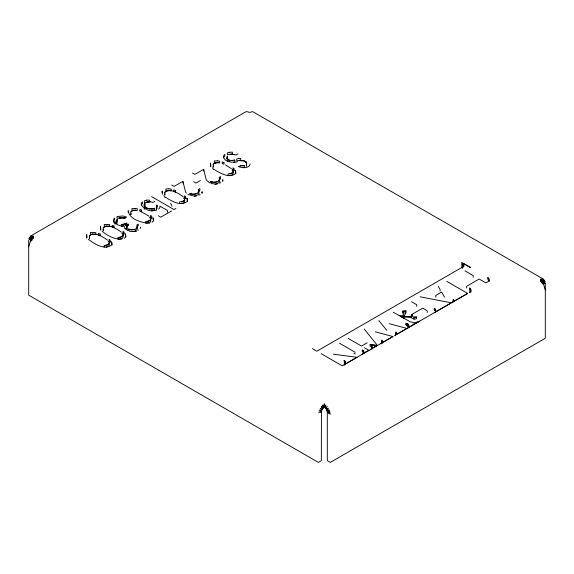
<?xml version="1.0" encoding="UTF-8"?>
<svg xmlns="http://www.w3.org/2000/svg" width="574" height="574" viewBox="0 0 574 574"><rect width="100%" height="100%" fill="white"/><g stroke="black" fill="none" stroke-linecap="round" stroke-linejoin="round"><path stroke-width="0.86" d="M86.559 238.095L86.696 234.637L87.04 237.744M100.385 230.109L100.529 226.651L100.873 229.758M116.924 222.69L117.211 219.225L115.962 221.047L116.924 222.69L116.924 224.412L115.962 222.769L117.211 220.947L117.211 219.225M210.4 166.596L210.543 163.138L210.888 166.238M28.7 246.885L30.451 241.001M28.7 239.989L28.7 295.158L318.355 462.386L321.34 460.664L321.44 411.443L322.215 409.449L325.874 404.9L325.099 407.784L326.441 409.449L327.309 412.39L327.309 460.664L330.301 462.386L545.3 338.258L545.3 283.09L542.982 283.757M540.407 281.253L540.873 278.986L540.256 280.629M140.207 228.509L140.508 227.232M156.286 207.666L156.896 205.119L157.068 206.669L156.286 207.666L156.286 209.395L157.068 208.391L156.896 205.119M201.811 192.936L202.113 191.666L202.113 193.388M222.554 180.961L222.863 179.684L222.863 181.406M245.758 162.686L246.059 161.409M250.207 163.899C249.819 167.221 245.564 168.038 242.816 167.615M381.236 343.876L381.889 340.002A5.489 3.171 0 0 1 381.624 342.972L380.799 343.582M395.264 335.776L395.924 331.901A5.489 3.171 0 0 1 395.651 334.872L394.826 335.481L467.659 293.436L446.759 281.368M541.117 281.92L542.315 278.842L540.837 281.454M452.649 302.584L453.316 299.233A5.489 3.171 0 0 1 452.75 301.931L451.989 302.484M402.051 317.451A3.803 2.196 0 0 0 403.759 316.884L405.997 312.658L405.997 310.936L402.417 310.936L402.417 312.658L402.941 312.887L403.759 316.884A6.544 3.781 0 0 0 403.386 318.57M136.411 228.495L137.495 226.221L136.698 225.03L138.269 224.125L138.269 225.847L136.698 226.752L137.509 229.04C135.636 231.602 132.013 232.118 129.15 231.107L129.15 229.385C132.013 230.396 135.636 229.873 137.509 227.311L137.495 226.221M198.023 192.929L199.106 190.647L198.303 189.463L199.874 188.552L199.874 190.281L198.303 191.185L199.113 193.467A6.988 4.04 0 0 1 194.715 196.007L190.762 195.54L190.762 193.818C193.625 194.823 197.241 194.306 199.113 191.745L199.106 190.647M218.766 180.946L219.849 178.672L219.053 177.481L220.624 176.577L220.624 178.299L219.053 179.21L219.864 181.492A6.988 4.04 0 0 1 215.458 184.032L211.505 183.565L211.505 181.836C214.367 182.848 217.984 182.331 219.864 179.77L219.849 178.672M126.919 229.098L126.596 226.457L127.528 224.821L128.784 224.097L126.919 227.376L126.919 229.098L125.132 229.033M144.275 209.352L144.899 208.262L144.088 205.98L144.87 204.975L144.87 203.253L144.088 204.258L144.096 205.349C146.061 208.771 150.811 209.912 154.399 208.757L154.399 210.479L150.768 210.923L146.966 209.819L146.966 208.097M244.653 161.05L239.595 160.67L242.91 160.404L244.653 161.05L246.72 162.607L246.268 166.245L246.72 164.336M541.863 282.15L543.549 279.222L252.66 111.614L249.676 112.411L246.691 111.614L245.45 111.995L30.451 236.122L31.757 239.401M364.339 347.744L368.967 350.413L363.672 352.874L362.251 354.294M364.181 329.038L377.477 345.498L372.182 347.959L370.761 349.379M227.699 157.707L226.917 158.711L227.727 160.993L231.222 162.277L234.845 161.832L234.845 160.11L231.222 160.555L229.162 160.089L226.931 158.08L226.917 156.982L227.699 155.984L226.931 158.08L227.727 159.263L227.727 160.993M541.368 281.999L543.549 279.222M89.393 237.557L89.408 238.648L89.393 235.835L90.491 234.651C96.611 232.492 102.775 236.818 107.603 240.176M103.227 229.571L103.234 230.669L103.227 227.849L104.325 226.665C110.445 224.506 116.601 228.839 121.437 232.19M130.886 213.6L130.894 214.698L130.886 211.878L131.984 210.694L135.923 210.07M141.391 204.789L142.488 203.605L142.488 201.876L141.391 203.06L141.247 204.796L143.966 208.175M106.075 247.186L108.12 246.555L109.218 245.371L109.203 242.551L109.218 243.649L108.12 244.833L104.181 245.457L104.181 247.179M118.639 239.193L121.953 238.569L123.044 237.385L123.037 234.565L123.044 235.663L121.953 236.847L118.007 237.471L118.007 239.193M164.831 194.005L164.846 195.095L164.831 192.276L165.929 191.099C172.049 188.939 178.213 193.266 183.041 196.624M158.668 209.044L159.766 207.86L159.909 206.131L167.529 210.529L167.529 212.251M150.711 219.691L149.613 220.875L145.667 221.499L145.667 223.221L149.613 222.597L150.711 221.413L150.697 218.594L150.711 219.691L147.568 221.507M213.241 166.058L213.248 167.149L213.241 164.329L214.339 163.145L218.278 162.521M223.745 157.24L224.843 156.056L224.843 154.334L223.745 155.518L223.444 156.788L224.09 158.618L225.367 160.081L227.749 161.459M180.25 203.627L183.558 203.002L184.656 201.818L184.649 198.999L184.656 200.089L183.558 201.273L179.619 201.904L179.619 203.627M233.066 172.143L231.968 173.326L228.022 173.951L228.022 175.68L231.968 175.048L233.066 173.872L233.051 171.052L233.066 172.143L229.916 173.958M124.336 238.217L125.742 236.854L125.397 233.754L125.885 236.847M151.995 222.253L153.402 220.882L153.057 217.783L153.545 220.875M542.05 282.322L544.496 280.105L541.913 283.319L545.099 281.425L542.789 283.47M344.034 364.806L357.042 357.301L333.401 354.187M401.068 316.884L411.565 316.41L411.967 314.38L422.722 308.173L427.2 310.764L427.2 312.486M434.217 312.744L451.365 302.842L420.032 296.794M407.49 328.17L419.73 321.103M186.328 193.072L185.531 191.888L182.905 181.298L174.101 186.378L171.719 185M209.618 182.927L206.274 179.906L203.648 169.316L194.851 174.403L192.462 173.025M89.393 235.835L92.536 234.02M103.227 227.849L106.369 226.034M130.886 211.878L134.029 210.062M164.831 192.276L167.981 190.46M213.241 164.329L216.384 162.514M125.096 217.969L122.248 217.417L119.098 218.134L125.096 217.969L126.667 217.065L122.865 215.96L117.024 216.577L117.024 218.299L120.971 217.675L124.924 218.142M154.808 201.366L152.921 202.457L150.388 201.718L146.757 202.163L150.388 201.718M237.952 153.918L236.065 155.002L231.946 154.083L230.217 154.528L234.321 154.363M200.434 180.53L196.035 183.07L193.653 181.693M126.883 224.721L126.883 222.992L125.627 223.717L125.627 225.446L126.883 224.721L128.153 225.453M108.127 241.597L109.175 240.994L109.175 239.265L110.294 240.276L110.294 241.998L108.5 241.934M121.961 233.611L123.008 233.008L123.008 231.286L124.12 232.291L124.12 234.013L122.334 233.948M149.62 217.639L150.668 217.037L150.668 215.315L151.78 216.319L151.78 218.041L149.993 217.977M183.565 198.044L184.613 197.434L184.613 195.712L185.732 196.717L185.732 198.446L183.938 198.382M231.975 170.098L233.022 169.488L233.022 167.766L234.135 168.77L234.135 170.5L232.348 170.428M106.075 245.464L109.218 243.649M119.901 237.478L123.044 235.663M181.513 201.904L184.656 200.089M137.853 230.418L138.477 230.052M171.483 210.995L160.799 217.166L158.417 215.795M175.888 208.455L174.001 209.546L151.601 196.617M198.834 195.21L200.089 194.486M219.577 183.235L220.832 182.503M367.145 342.807L361.477 346.086L348.066 338.344M375.26 331.794L392.968 336.558L342.24 365.846L321.34 353.778M543.061 284.381L545.3 283.09M452.75 301.931L467.659 293.436M395.651 334.872L406.995 328.457L389.287 323.693M381.624 342.972L392.968 336.558M123.259 224.534L125.627 223.717L121.365 224.527L121.365 226.249L123.259 226.256L123.259 224.534L121.365 224.527M125.024 228.725L126.596 228.187M237.708 161.76L233.446 162.571M156.781 210.134L151.73 210.845M114.922 224.104L116.285 223.681L114.865 223.401M234.845 160.11L231.222 160.555M244.381 165.613L242.96 165.879L240.111 165.326L240.111 167.048L242.96 167.608L244.381 167.335L244.381 165.613L241.374 165.692M217.51 181.678L213.564 182.302L210.55 181.291L210.55 183.013M196.76 193.653L192.821 194.277L189.807 193.266L189.807 194.988M135.155 229.22L131.209 229.851L128.196 228.839L128.196 230.561M215.006 184.218L217.216 184.046M194.256 196.2L196.466 196.021M132.967 231.587L135.177 231.408M149.635 223.064C142.058 223.207 129.007 219.254 128.189 210.687L128.189 212.409M121.975 239.035C114.621 239.674 107.589 235.828 102.15 231.222M416.451 316.97L412.864 316.97L411.967 314.38A2.533 1.464 0 0 0 411.314 315.793L411.565 317.874A7.376 4.255 0 0 0 413.388 318.922L414.005 319.072A2.533 1.464 0 0 0 416.451 318.692L416.451 316.97A2.533 1.464 0 0 1 414.005 317.343L414.005 319.072M148.709 208.742L154.399 208.757M213.062 169.459L214.855 169.524M164.652 197.406L166.446 197.47M116.113 222.131L113.43 222.03L114.513 219.756L114.513 218.034L113.731 219.031L113.437 221.399L115.352 223.595M321.34 412.39L318.556 412.211L321.44 411.443L319.151 410.209L321.741 410.439L320.105 408.229L322.215 409.449L321.34 406.421L322.832 408.544L322.782 404.9L323.557 407.784L324.324 403.773L324.324 407.217L325.099 407.784L327.309 406.421L325.817 408.544L328.55 408.229L326.441 409.449L329.498 410.209L326.915 410.439L330.093 412.211L327.209 411.443L330.301 414.112L327.309 412.39M403.759 316.884L411.314 317.515A2.533 1.464 0 0 1 411.565 316.41M408.301 327.575A5.489 3.171 0 0 0 407.963 324.001L405.926 323.062L405.926 324.784L408.458 327.245M405.926 324.784L407.045 325.185L407.045 323.456M238.224 166.417L239.968 167.056M117.261 224.699L121.537 226.077L124.063 225.718L125.039 228.459M418.116 321.82A7.814 4.513 0 0 1 410.302 321.82L393.305 312.227M135.155 230.949L136.504 231.544M140.042 210.995L149.097 216.219M312.385 348.605L316.862 351.188L462.285 267.226A5.489 3.171 0 0 0 463.161 263.401L470.644 267.57L461.69 262.404L462.185 268.151M464.976 270.849L473.184 275.592L473.184 277.314M225.568 164.917L231.451 168.677M215.35 170.27C221.04 173.599 229.837 178.657 235.756 173.341L235.412 170.234L235.9 173.334M411.522 301.709L416.746 304.729L416.746 306.451M187.92 194.356L188.875 194.909M166.941 198.217C172.638 201.546 181.427 206.604 187.354 201.287L187.009 198.181L187.497 201.28M339.557 343.259L355.234 352.307M353.742 353.168L355.234 354.036M125.627 225.446L127.528 226.543L127.528 224.821M126.624 229.744L127.579 230.296M488.539 279.782L488.539 278.06L487.67 277.4L487.67 279.122L488.539 279.782A5.489 3.171 0 0 1 489.278 281.368M471.06 291.879A5.489 3.171 0 0 0 470.321 290.3L470.321 288.571L469.453 287.918L470.149 292.704M435.092 312.084A5.489 3.171 0 0 0 435.092 308.92L434.217 308.26L434.217 309.982L435.092 310.642A5.489 3.171 0 0 1 435.824 312.227M372.182 347.959A5.489 3.171 0 0 0 371.636 345.555L370.761 344.895L377.477 345.498L370.015 344.465L370.015 346.187L371.636 347.277A5.489 3.171 0 0 1 372.368 348.863M363.672 352.874A5.489 3.171 0 0 0 363.12 350.463L362.251 349.81L362.251 351.532L363.12 352.192A5.489 3.171 0 0 1 363.859 353.778M344.909 364.153A5.489 3.171 0 0 0 344.909 360.981L344.034 360.329L344.73 365.114M31.211 240.37L28.901 238.325L31.132 241.037M233.022 169.488L234.135 170.5M212.165 167.701L213.284 168.706M184.613 197.434L185.732 198.446M163.762 195.648L164.874 196.66M144.899 208.262L146.018 209.266L146.018 207.544M150.668 217.037L151.78 218.041M123.008 233.008L124.12 234.013M109.175 240.994L110.294 241.998M88.317 239.207C94.38 244.036 104.647 250.587 111.916 244.84L111.571 241.74L112.059 244.833M378.847 320.572L386.704 330.301M32.087 240.219L29.504 237.005L31.405 240.233M438.249 286.283L440.115 289.511L440.115 291.233M444.541 297.153L441.614 292.094L435.781 295.459L435.781 297.188M30.451 236.122L32.137 239.049M245.607 161.603L246.734 163.705M543.549 284.101L545.3 289.985M170.622 203.239L172.071 206.26M32.883 238.82L31.685 235.742L32.388 238.971M162.485 194.184L162.141 191.085L162.141 192.807M126.596 226.457L126.919 227.376M462.981 267.534L462.285 264.471L462.285 268.058M33.593 238.153L33.127 235.885L33.156 238.11M144.87 203.253L144.899 206.54M466.619 288.005L466.619 286.283L479.161 279.036L485.877 282.917L487.67 281.884A5.489 3.171 0 0 0 488.539 278.06M463.161 263.401L463.161 265.123A5.489 3.171 0 0 1 463.892 266.709M435.092 308.92L435.092 310.642M407.963 324.001L407.963 325.723A5.489 3.171 0 0 1 409.018 327.108M371.636 345.555L371.636 347.277M363.12 350.463L363.12 352.192M344.909 360.981L344.909 362.703A5.489 3.171 0 0 1 345.641 364.289M229.162 160.089L229.162 161.818M203.648 169.316L203.648 171.045M182.905 181.298L182.905 183.02M470.321 288.571A5.489 3.171 0 0 1 469.453 292.403M405.997 310.936A2.533 1.464 0 0 1 403.551 311.309L403.551 313.038A2.533 1.464 0 0 0 405.474 312.887M404.347 318.462A6.544 3.781 0 0 1 403.759 315.155A3.803 2.196 0 0 1 399.167 315.506M453.316 300.963A5.489 3.171 0 0 1 453.568 301.644M414.206 324.152A7.814 4.513 0 0 1 412.849 324.08M381.889 341.724A5.489 3.171 0 0 1 382.399 343.23M395.924 333.623A5.489 3.171 0 0 1 396.333 334.362M229.406 152.246L227.354 152.878L227.354 154.607L232.405 153.889L232.405 152.167L229.406 152.246M146.42 200.161L144.375 200.792L144.375 202.514L149.419 201.797L149.419 200.075L146.42 200.161M238.468 158.567L236.732 159.02L236.732 160.742L240.678 160.117L240.678 158.395L238.468 158.567M217.316 160.878L214.317 160.957L214.317 162.686L219.691 162.88L219.691 161.158L217.316 160.878M168.914 188.824L165.908 188.903L165.908 190.633L171.282 190.826L171.282 189.104L168.914 188.824M134.962 208.427L131.963 208.506L131.963 210.228L137.337 210.428L137.337 208.706L134.962 208.427M107.302 224.391L104.303 224.477L104.303 226.199L109.677 226.4L109.677 224.678L107.302 224.391M93.469 232.377L90.47 232.463L90.47 234.185L95.844 234.386L95.844 232.657L93.469 232.377M223.968 162.542L222.224 161.897L222.224 163.619L223.968 164.264L223.968 162.542M175.565 190.489L173.822 189.843L173.822 191.565L175.565 192.211L175.565 190.489M141.613 210.084L139.869 209.445L139.869 211.167L141.613 211.813L141.613 210.084M113.953 226.056L112.21 225.41L112.21 227.139L113.953 227.778L113.953 226.056M100.12 234.041L98.376 233.396L98.376 235.118L100.12 235.763L100.12 234.041"/></g></svg>
